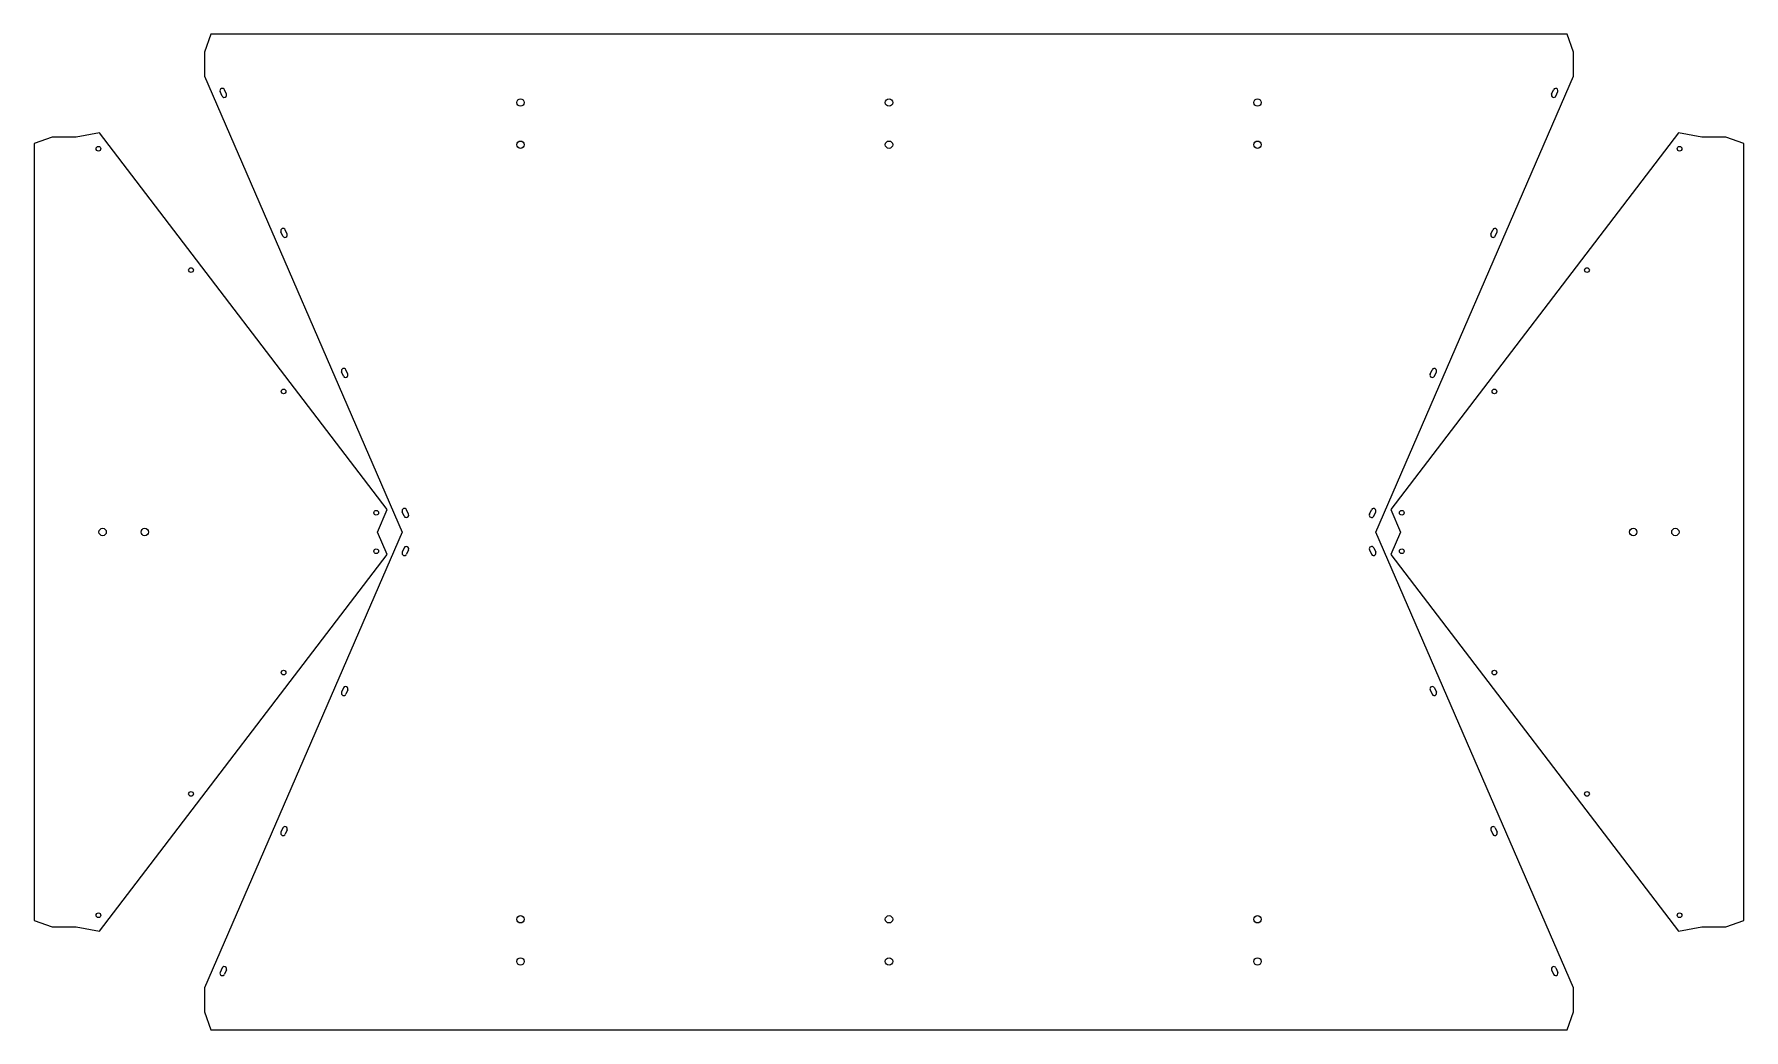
# Model space of a CAD drawing. Header units: millimetres. Extents: x -162 to 1462, y -473 to 473.
import ezdxf

# ---------------------------------------------------------------- set-up
doc = ezdxf.new("R2010")
doc.units = ezdxf.units.MM

msp = doc.modelspace()

# ---------------------------------------------------------------- linework, layer by layer
for p, q in [((6, 473.0167), (0, 456.0167)), ((1294, 473.0167), (6, 473.0167)), ((1300, 456.0167), (1294, 473.0167)), ((0, 456.0167), (0, 433.0167)), ((1300, 433.0167), (1300, 456.0167)), ((0, 433.0167), (187.6175, 0)), ((1112.3825, 0), (1300, 433.0167)), ((16.569, 414.2694), (14.78, 418.3985)), ((20.6981, 416.0584), (18.9091, 420.1875)), ((1279.3019, 416.0584), (1281.0909, 420.1875)), ((1283.431, 414.2694), (1285.22, 418.3985)), ((-144.8823, 375.2317), (-161.8823, 369.2317)), ((-121.8823, 375.2317), (-144.8823, 375.2317)), ((-99.7108, 379.1412), (-121.8823, 375.2317)), ((173.2345, 21.2755), (-99.7108, 379.1412)), ((1399.7108, 379.1412), (1126.7655, 21.2755)), ((1421.8823, 375.2317), (1399.7108, 379.1412)), ((1444.8823, 375.2317), (1421.8823, 375.2317)), ((1461.8823, 369.2317), (1444.8823, 375.2317)), ((-161.8823, 369.2317), (-161.8823, -369.2317)), ((1461.8823, -369.2317), (1461.8823, 369.2317)), ((74.2161, 281.2212), (72.4271, 285.3503)), ((78.3452, 283.0103), (76.5562, 287.1394)), ((1221.6548, 283.0103), (1223.4438, 287.1394)), ((1225.7839, 281.2212), (1227.5729, 285.3503)), ((131.8632, 148.1731), (130.0742, 152.3022)), ((135.9923, 149.9621), (134.2033, 154.0912)), ((1164.0077, 149.9621), (1165.7967, 154.0912)), ((1168.1368, 148.1731), (1169.9258, 152.3022)), ((164.3081, 0), (173.2345, 21.2755)), ((189.5103, 15.1249), (187.7213, 19.254)), ((193.6394, 16.914), (191.8504, 21.0431)), ((1106.3606, 16.914), (1108.1496, 21.0431)), ((1110.4897, 15.1249), (1112.2787, 19.254)), ((1126.7655, 21.2755), (1135.6919, 0)), ((187.6175, 0), (0, -433.0167)), ((173.2345, -21.2755), (164.3081, 0)), ((1300, -433.0167), (1112.3825, 0)), ((1135.6919, 0), (1126.7655, -21.2755)), ((189.5103, -15.1249), (187.7213, -19.254)), ((1110.4897, -15.1249), (1112.2787, -19.254)), ((-99.7108, -379.1412), (173.2345, -21.2755)), ((193.6394, -16.914), (191.8504, -21.0431)), ((1106.3606, -16.914), (1108.1496, -21.0431)), ((1126.7655, -21.2755), (1399.7108, -379.1412)), ((131.8632, -148.1731), (130.0742, -152.3022)), ((135.9923, -149.9621), (134.2033, -154.0912)), ((1164.0077, -149.9621), (1165.7967, -154.0912)), ((1168.1368, -148.1731), (1169.9258, -152.3022)), ((74.2161, -281.2212), (72.4271, -285.3503)), ((78.3452, -283.0103), (76.5562, -287.1394)), ((1221.6548, -283.0103), (1223.4438, -287.1394)), ((1225.7839, -281.2212), (1227.5729, -285.3503)), ((-161.8823, -369.2317), (-144.8823, -375.2317)), ((1444.8823, -375.2317), (1461.8823, -369.2317)), ((-144.8823, -375.2317), (-121.8823, -375.2317)), ((-121.8823, -375.2317), (-99.7108, -379.1412)), ((1399.7108, -379.1412), (1421.8823, -375.2317)), ((1421.8823, -375.2317), (1444.8823, -375.2317)), ((16.569, -414.2694), (14.78, -418.3985)), ((20.6981, -416.0584), (18.9091, -420.1875)), ((1279.3019, -416.0584), (1281.0909, -420.1875)), ((1283.431, -414.2694), (1285.22, -418.3985)), ((0, -433.0167), (0, -456.0167)), ((1300, -456.0167), (1300, -433.0167)), ((0, -456.0167), (6, -473.0167)), ((1294, -473.0167), (1300, -456.0167)), ((6, -473.0167), (1294, -473.0167))]:
    msp.add_line(p, q)
for centre, radius in [((300, 408.0167), 3.5), ((650, 408.0167), 3.5), ((1000, 408.0167), 3.5), ((-100.8686, 364.1697), 2.25), ((300, 368.0167), 3.5), ((650, 368.0167), 3.5), ((1000, 368.0167), 3.5), ((1400.8686, 364.1697), 2.25), ((-12.9341, 248.8765), 2.25), ((1312.9341, 248.8765), 2.25), ((75.0004, 133.5833), 2.25), ((1224.9996, 133.5833), 2.25), ((162.9348, 18.2901), 2.25), ((1137.0652, 18.2901), 2.25), ((-96.8823, 0), 3.5), ((-56.8823, 0), 3.5), ((1356.8823, 0), 3.5), ((1396.8823, 0), 3.5), ((162.9348, -18.2901), 2.25), ((1137.0652, -18.2901), 2.25), ((75.0004, -133.5833), 2.25), ((1224.9996, -133.5833), 2.25), ((-12.9341, -248.8765), 2.25), ((1312.9341, -248.8765), 2.25), ((-100.8686, -364.1697), 2.25), ((300, -368.0167), 3.5), ((650, -368.0167), 3.5), ((1000, -368.0167), 3.5), ((1400.8686, -364.1697), 2.25), ((300, -408.0167), 3.5), ((650, -408.0167), 3.5), ((1000, -408.0167), 3.5)]:
    msp.add_circle(centre, radius)
for centre, start, end in [((16.8445, 419.293), 23.4261, 203.4261), ((18.6336, 415.1639), 203.4261, 23.4261), ((1281.3664, 415.1639), 156.5739, 336.5739), ((1283.1555, 419.293), 336.5739, 156.5739), ((74.4916, 286.2448), 23.4261, 203.4261), ((76.2807, 282.1158), 203.4261, 23.4261), ((1223.7193, 282.1158), 156.5739, 336.5739), ((1225.5084, 286.2448), 336.5739, 156.5739), ((132.1387, 153.1967), 23.4261, 203.4261), ((133.9278, 149.0676), 203.4261, 23.4261), ((1166.0722, 149.0676), 156.5739, 336.5739), ((1167.8613, 153.1967), 336.5739, 156.5739), ((189.7858, 20.1485), 23.4261, 203.4261), ((191.5749, 16.0195), 203.4261, 23.4261), ((1108.4251, 16.0195), 156.5739, 336.5739), ((1110.2142, 20.1485), 336.5739, 156.5739), ((191.5749, -16.0195), 336.5739, 156.5739), ((1108.4251, -16.0195), 23.4261, 203.4261), ((189.7858, -20.1485), 156.5739, 336.5739), ((1110.2142, -20.1485), 203.4261, 23.4261), ((132.1387, -153.1967), 156.5739, 336.5739), ((133.9278, -149.0676), 336.5739, 156.5739), ((1166.0722, -149.0676), 23.4261, 203.4261), ((1167.8613, -153.1967), 203.4261, 23.4261), ((74.4916, -286.2448), 156.5739, 336.5739), ((76.2807, -282.1158), 336.5739, 156.5739), ((1223.7193, -282.1158), 23.4261, 203.4261), ((1225.5084, -286.2448), 203.4261, 23.4261), ((16.8445, -419.293), 156.5739, 336.5739), ((18.6336, -415.1639), 336.5739, 156.5739), ((1281.3664, -415.1639), 23.4261, 203.4261), ((1283.1555, -419.293), 203.4261, 23.4261)]:
    msp.add_arc(centre, 2.25, start, end)

doc.saveas('drawing.dxf')
